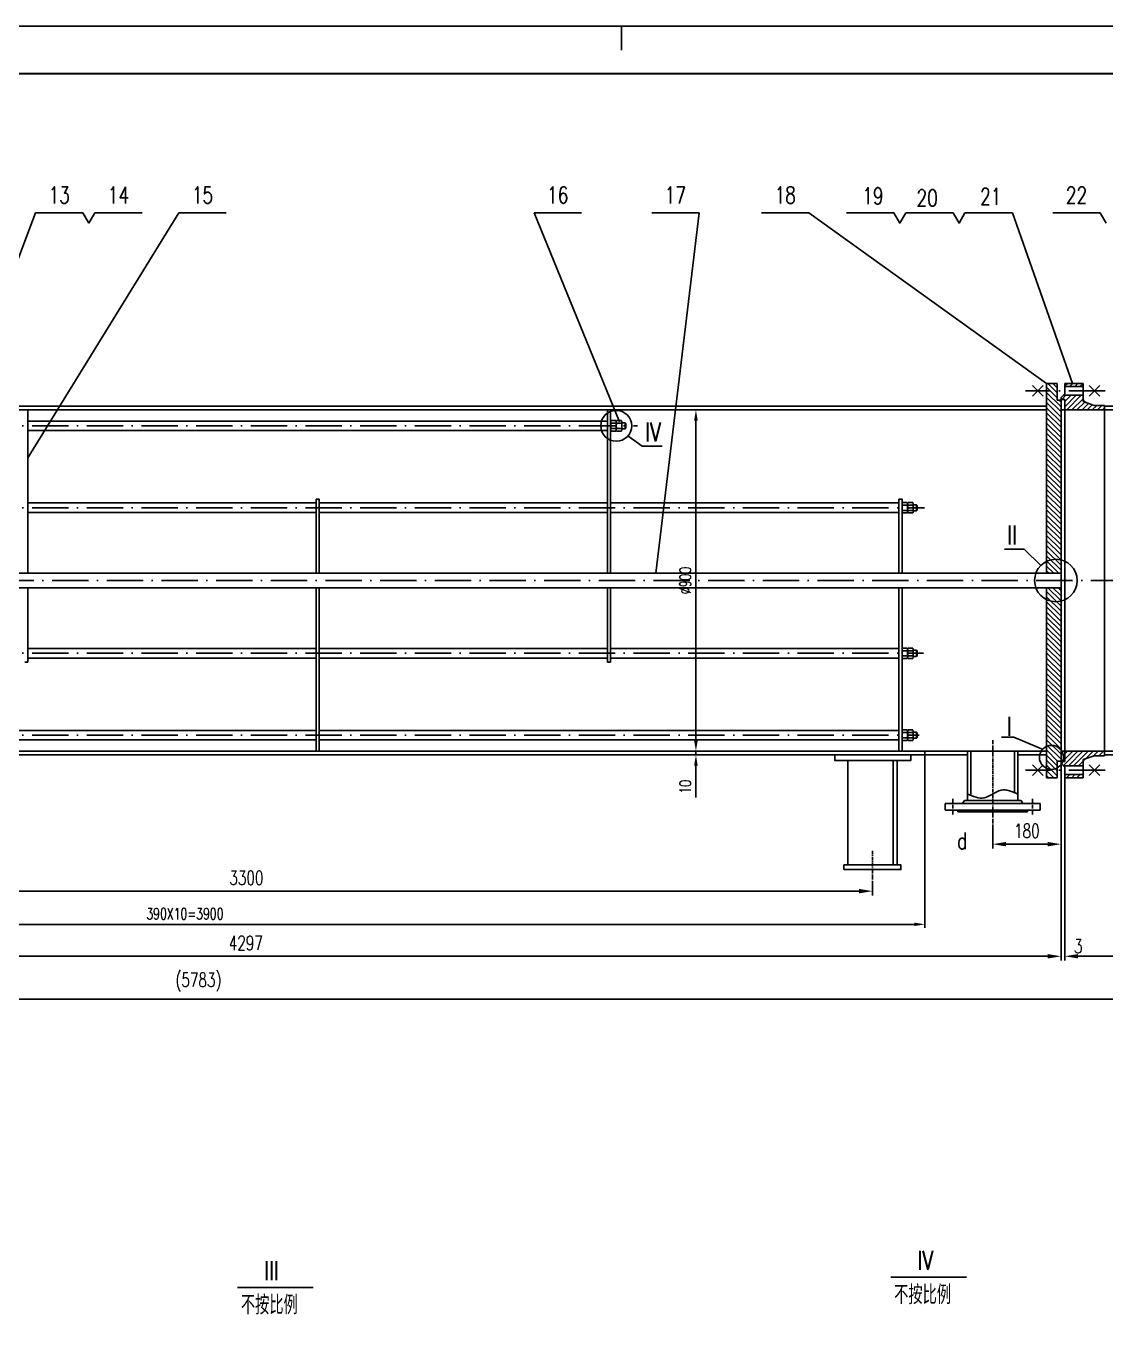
# Model space of a CAD drawing. Extents: x 13635 to 24147, y 6397 to 13822.
# Drawn here: x 17322 to 20167, y 10353 to 13822 of the extents above; entities that cross this region are included whole.
import ezdxf
from ezdxf.enums import TextEntityAlignment as Align

# ---------------------------------------------------------------- set-up
doc = ezdxf.new("R2010")
doc.units = 0
doc.header["$LTSCALE"] = 8
doc.linetypes.add('ACAD_ISO10W100', pattern=[18, 12, -3, 0, -3])
doc.linetypes.add('CENTER', pattern=[2, 1.25, -0.25, 0.25, -0.25])
for name, color, linetype in [('1', 1, 'Continuous'), ('2', 7, 'CENTER'), ('4', 7, 'Continuous'), ('HGJ', 1, 'Continuous'), ('HGJX', 2, 'CENTER'), ('hgjy', 7, 'Continuous'), ('K1', 4, 'Continuous'), ('tank', 1, 'Continuous'), ('tankx', 2, 'ACAD_ISO10W100'), ('zz', 1, 'Continuous'), ('zzx', 2, 'CENTER')]:
    doc.layers.add(name, color=color, linetype=linetype)
doc.styles.add('hzfs', font='simplex.shx', dxfattribs={"width": 0.7, "bigfont": 'hzfs.shx'})
doc.styles.get("Standard").update_dxf_attribs({"font": 'txt', "width": 0.7, "bigfont": 'hztxt.shx'})
doc.dimstyles.new('ISO-25', dxfattribs={"dimtxt": 2.5, "dimasz": 2.5, "dimexe": 1.25, "dimexo": 0.625, "dimtad": 1, "dimtxsty": 'Standard', "dimcen": 2.5, "dimadec": 0, "dimazin": 0, "dimtfac": 1, "dimtmove": 0, "dimatfit": 3, "dimfxl": 1, "dimarcsym": 0})
pattern_1 = [(315, (6945.023, -10878.961), (6.735192, 6.735192), [])]

# ---------------------------------------------------------------- blocks, each defined once
blk = doc.blocks.new('*D152')
at = {"layer": '1', "color": 4, "lineweight": -2}
for p, q in [((19086.9, 12810), (19077.9, 12810)), ((19086.9, 12782), (19086.9, 11938)), ((19086.9, 11910), (19077.9, 11910))]:
    blk.add_line(p, q, dxfattribs=at)
at = {"layer": '1', "color": 4}
for points in [[(19082.2, 12782), (19091.6, 12782), (19086.9, 12810)], [(19082.2, 11938), (19091.6, 11938), (19086.9, 11910)]]:
    blk.add_solid(points, dxfattribs=at)
at = {"layer": 'Defpoints', "color": 0}
for p in [(19086.9, 12810), (19086.9, 11910), (19086.9, 11910)]:
    blk.add_point(p, dxfattribs=at)
at = {"layer": '1', "color": 7, "insert": (19058.9, 12360), "char_height": 30, "attachment_point": 5, "rotation": 90, "style": 'hzfs'}
blk.add_mtext('%%C900', dxfattribs=at)
blk = doc.blocks.new('*D153')
at = {"layer": '1', "color": 4, "lineweight": -2}
for p, q in [((19086.9, 11938), (19086.9, 11966)), ((19086.9, 11910), (19077.9, 11910)), ((19086.9, 11900), (19077.9, 11900)), ((19086.9, 11910), (19086.9, 11900)), ((19086.9, 11872), (19086.9, 11788))]:
    blk.add_line(p, q, dxfattribs=at)
at = {"layer": '1', "color": 4}
for points in [[(19082.2, 11938), (19091.6, 11938), (19086.9, 11910)], [(19082.2, 11872), (19091.6, 11872), (19086.9, 11900)]]:
    blk.add_solid(points, dxfattribs=at)
at = {"layer": 'Defpoints', "color": 0}
for p in [(19086.9, 11910), (19086.9, 11900), (19086.9, 11900)]:
    blk.add_point(p, dxfattribs=at)
at = {"layer": '1', "color": 7, "insert": (19058.9, 11816), "char_height": 30, "attachment_point": 5, "rotation": 90, "style": 'hzfs'}
blk.add_mtext('10', dxfattribs=at)
blk = doc.blocks.new('*D170')
at = {"color": 4, "lineweight": -2}
for p, q in [((15752.1, 11884), (15752.1, 11357.7)), ((20049.1, 11691.2), (20049.1, 11357.7)), ((20014.1, 11369), (15787.1, 11369))]:
    blk.add_line(p, q, dxfattribs=at)
at = {"color": 4}
for points in [[(15787.1, 11374.8), (15787.1, 11363.1), (15752.1, 11369)], [(20014.1, 11374.8), (20014.1, 11363.1), (20049.1, 11369)]]:
    blk.add_solid(points, dxfattribs=at)
at = {"layer": 'Defpoints', "color": 0}
for p in [(15752.1, 11884), (20049.1, 11691.2), (15752.1, 11369)]:
    blk.add_point(p, dxfattribs=at)
at = {"color": 7, "insert": (17900.6, 11404), "char_height": 37.5, "attachment_point": 5, "style": 'hzfs'}
blk.add_mtext('4297', dxfattribs=at)
blk = doc.blocks.new('*D171')
at = {"color": 4, "lineweight": -2}
for p, q in [((19690.1, 11910), (19690.1, 11444.2)), ((15790.1, 11840), (15790.1, 11444.2)), ((19662.1, 11453.2), (15818.1, 11453.2))]:
    blk.add_line(p, q, dxfattribs=at)
at = {"color": 4}
for points in [[(15818.1, 11457.9), (15818.1, 11448.6), (15790.1, 11453.2)], [(19662.1, 11457.9), (19662.1, 11448.6), (19690.1, 11453.2)]]:
    blk.add_solid(points, dxfattribs=at)
at = {"layer": 'Defpoints', "color": 0}
for p in [(19690.1, 11910), (15790.1, 11840), (15790.1, 11453.2)]:
    blk.add_point(p, dxfattribs=at)
at = {"color": 7, "insert": (17740.1, 11481.2), "char_height": 30, "attachment_point": 5, "style": 'hzfs'}
blk.add_mtext('390X10=3900', dxfattribs=at)
blk = doc.blocks.new('*D172')
at = {"color": 4, "lineweight": -2}
for p, q in [((20049.1, 11884), (20049.1, 11653.5)), ((19869.1, 11714), (19869.1, 11653.5)), ((20014.1, 11664.7), (19904.1, 11664.7))]:
    blk.add_line(p, q, dxfattribs=at)
at = {"color": 4}
for points in [[(19904.1, 11670.6), (19904.1, 11658.9), (19869.1, 11664.7)], [(20014.1, 11670.6), (20014.1, 11658.9), (20049.1, 11664.7)]]:
    blk.add_solid(points, dxfattribs=at)
at = {"layer": 'Defpoints', "color": 0}
for p in [(20049.1, 11884), (19869.1, 11714), (19869.1, 11664.7)]:
    blk.add_point(p, dxfattribs=at)
at = {"color": 7, "insert": (19959.1, 11699.7), "char_height": 37.5, "attachment_point": 5, "style": 'hzfs'}
blk.add_mtext('180', dxfattribs=at)
blk = doc.blocks.new('*D173')
at = {"color": 4, "lineweight": -2}
for p, q in [((20059.1, 11840), (20059.1, 11357.8)), ((20809.1, 11845), (20809.1, 11357.8)), ((20774.1, 11369), (20094.1, 11369))]:
    blk.add_line(p, q, dxfattribs=at)
at = {"color": 4}
for points in [[(20094.1, 11374.9), (20094.1, 11363.2), (20059.1, 11369)], [(20774.1, 11374.9), (20774.1, 11363.2), (20809.1, 11369)]]:
    blk.add_solid(points, dxfattribs=at)
at = {"layer": 'Defpoints', "color": 0}
for p in [(20059.1, 11840), (20809.1, 11845), (20059.1, 11369)]:
    blk.add_point(p, dxfattribs=at)
at = {"color": 7, "insert": (20434.1, 11404), "char_height": 37.5, "attachment_point": 5, "style": 'hzfs'}
blk.add_mtext('750', dxfattribs=at)
blk = doc.blocks.new('*D176')
at = {"color": 4, "lineweight": -2}
for p, q in [((15020.1, 11845), (15020.1, 11244.6)), ((20839.1, 11845), (20839.1, 11244.6)), ((20804.1, 11255.9), (15055.1, 11255.9))]:
    blk.add_line(p, q, dxfattribs=at)
at = {"color": 4}
for points in [[(15055.1, 11261.7), (15055.1, 11250), (15020.1, 11255.9)], [(20804.1, 11261.7), (20804.1, 11250), (20839.1, 11255.9)]]:
    blk.add_solid(points, dxfattribs=at)
at = {"layer": 'Defpoints', "color": 0}
for p in [(15020.1, 11845), (20839.1, 11845), (15020.1, 11255.9)]:
    blk.add_point(p, dxfattribs=at)
at = {"color": 7, "insert": (17775.6, 11300.7), "char_height": 37.5, "attachment_point": 5, "style": 'hzfs'}
blk.add_mtext('(5783)', dxfattribs=at)
blk = doc.blocks.new('*D187')
at = {"color": 4, "lineweight": -2}
for p, q in [((16252.1, 11564), (16252.1, 11529.6)), ((19552.1, 11560), (19552.1, 11529.6)), ((16287.1, 11540.8), (19517.1, 11540.8))]:
    blk.add_line(p, q, dxfattribs=at)
at = {"color": 4}
for points in [[(16287.1, 11546.7), (16287.1, 11535), (16252.1, 11540.8)], [(19517.1, 11546.7), (19517.1, 11535), (19552.1, 11540.8)]]:
    blk.add_solid(points, dxfattribs=at)
at = {"layer": 'Defpoints', "color": 0}
for p in [(16252.1, 11564), (19552.1, 11560), (19552.1, 11540.8)]:
    blk.add_point(p, dxfattribs=at)
at = {"color": 7, "insert": (17902.1, 11575.8), "char_height": 37.5, "attachment_point": 5, "style": 'hzfs'}
blk.add_mtext('3300', dxfattribs=at)

msp = doc.modelspace()

# ---------------------------------------------------------------- hatches: boundary and pattern name
at = {"layer": '2'}
h = msp.add_hatch(dxfattribs=at)
h.set_pattern_fill('ANSI31', color=256, scale=3, style=0)
h.set_pattern_definition([(45, (10249.572, -10878.961), (-6.735192, 6.735192), [])])
h.paths.add_polyline_path([(20107.09138, 12871.48151), (20107.09138, 12879.98151), (20059.09138, 12879.98151), (20059.09092, 12871.48151)])
h.paths.add_polyline_path([(20164.09138, 12809.98151), (20164.09138, 12821.98151), (20136.09138, 12821.98151), (20107.09138, 12831.98151), (20107.09138, 12848.48151), (20055.09138, 12848.48151), (20049.09138, 12842.48151), (20049.09138, 12837.48151), (20059.09138, 12837.48151), (20059.09138, 12809.98151)])
h.paths.add_polyline_path([(20107.09138, 11871.48151), (20107.09138, 11887.98151), (20136.09138, 11897.98151), (20164.09138, 11897.98151), (20164.09138, 11909.98151), (20059.09138, 11909.98151), (20059.09138, 11882.48151), (20049.09138, 11882.48151), (20049.09138, 11877.48151), (20055.09138, 11871.48151)])
h.paths.add_polyline_path([(20107.09138, 11839.98151), (20107.09138, 11848.48151), (20059.09092, 11848.48151), (20059.09138, 11839.98151)])
at = {"layer": '4'}
h = msp.add_hatch(dxfattribs=at)
h.set_pattern_fill('ANSI31', color=256, scale=3, angle=-90, style=0)
h.set_pattern_definition(pattern_1)
h.paths.add_polyline_path([(20011.09138, 12551.98151), (20049.09138, 12551.98151), (20049.09138, 12835.98151), (20039.09138, 12835.98151), (20039.09138, 12859.98151), (20011.09138, 12859.98151)])
h.paths.add_polyline_path([(20039.09138, 12859.98151), (20039.09138, 12879.98151), (20011.09138, 12879.98151), (20011.09138, 12859.98151)])
h.paths.add_polyline_path([(20011.09138, 12378.98151), (20049.09138, 12378.98151), (20049.09138, 12551.98151), (20011.09138, 12551.98151)])
h = msp.add_hatch(dxfattribs=at)
h.set_pattern_fill('ANSI31', color=256, scale=3, angle=-90, style=0)
h.set_pattern_definition(pattern_1)
h.paths.add_polyline_path([(20011.09138, 11859.98151), (20039.09138, 11859.98151), (20039.09138, 11883.98151), (20049.09138, 11883.98151), (20049.09138, 12340.98151), (20011.09138, 12340.98151)])
h.paths.add_polyline_path([(20039.09138, 11839.98151), (20039.09138, 11859.98151), (20011.09138, 11859.98151), (20011.09138, 11839.98151)])

# ---------------------------------------------------------------- linework, layer by layer
for p, q in [((24147.38427, 13821.68095), (13634.88427, 13821.68095)), ((18891.13427, 13821.68095), (18891.13427, 13759.18095)), ((19095.27254, 13329.76979), (18980.77943, 12378.98151)), ((19384.62647, 13329.76979), (20011.09138, 12879.98151)), ((18907.72946, 12741.31188), (18945.15328, 12714.0842)), ((18997.68683, 12714.0842), (18945.15328, 12714.0842)), ((19952.33234, 12442.51374), (19899.79879, 12442.51374)), ((19952.33234, 12442.51374), (19995.86866, 12399.3874)), ((19924.44121, 11946.66394), (19892.3794, 11946.66394)), ((19997.31236, 11916.38889), (19924.44121, 11946.66394)), ((19600.192, 10522.70917), (19800.192, 10522.70917)), ((17878.38915, 10495.8581), (18078.38915, 10495.8581))]:
    msp.add_line(p, q)
for centre, radius in [((18876.89138, 12767.98151), 40.77077), ((20035.64916, 12359.98151), 55.99386), ((20023.83829, 11893.63138), 31.70316)]:
    msp.add_circle(centre, radius)
at = {"layer": '1'}
for p, q in [((20039.09138, 12879.98151), (20011.09138, 12879.98151)), ((20011.09138, 12879.98151), (20011.09138, 12378.98151)), ((17326.09138, 12809.98151), (17326.09138, 12378.98151)), ((18854.09138, 12809.98151), (18854.09138, 12378.98151)), ((18862.09138, 12809.98151), (18862.09138, 12378.98151)), ((20164.09138, 12819.98151), (20270.59138, 12819.98151)), ((20164.09138, 12809.98151), (20809.09138, 12809.98151)), ((17326.09138, 12780.48151), (18854.09138, 12780.48151)), ((18900.19482, 12775.98151), (18891.69138, 12775.98151)), ((18902.19482, 12773.98151), (18900.19482, 12775.98151)), ((18900.19482, 12775.98151), (18900.19482, 12759.98151)), ((18902.19482, 12761.98151), (18902.19482, 12773.98151)), ((17326.09138, 12755.48151), (18854.09138, 12755.48151)), ((18900.19482, 12759.98151), (18891.69138, 12759.98151)), ((18902.19482, 12761.98151), (18900.19482, 12759.98151)), ((17326.09138, 12564.48151), (18086.09138, 12564.48151)), ((18086.09138, 12574.98151), (18086.09138, 12378.98151)), ((18094.09138, 12574.98151), (18086.09138, 12574.98151)), ((18094.09138, 12574.98151), (18094.09138, 12378.98151)), ((18094.09138, 12564.48151), (18854.09138, 12564.48151)), ((18862.09138, 12564.48151), (19622.09138, 12564.48151)), ((19622.09138, 12574.98151), (19622.09138, 12378.98151)), ((19630.09138, 12574.98151), (19622.09138, 12574.98151)), ((19630.09138, 12574.98151), (19630.09138, 12378.98151)), ((19668.19482, 12559.98151), (19659.69138, 12559.98151)), ((19670.19482, 12557.98151), (19668.19482, 12559.98151)), ((19668.19482, 12559.98151), (19668.19482, 12543.98151)), ((17326.09138, 12539.48151), (18086.09138, 12539.48151)), ((18094.09138, 12539.48151), (18854.09138, 12539.48151)), ((18862.09138, 12539.48151), (19622.09138, 12539.48151)), ((19668.19482, 12543.98151), (19659.69138, 12543.98151)), ((19670.19482, 12545.98151), (19668.19482, 12543.98151)), ((19670.19482, 12545.98151), (19670.19482, 12557.98151)), ((15752.09138, 12378.98151), (20049.09138, 12378.98151)), ((15752.09138, 12340.98151), (20049.09138, 12340.98151)), ((17326.09138, 12340.98151), (17326.09138, 12144.98151)), ((18086.09138, 12340.98151), (18086.09138, 11909.98151)), ((18094.09138, 12340.98151), (18094.09138, 11909.98151)), ((18854.09138, 12340.98151), (18854.09138, 12144.98151)), ((18862.09138, 12340.98151), (18862.09138, 12144.98151)), ((19622.09138, 12340.98151), (19622.09138, 11909.98151)), ((19630.09138, 12340.98151), (19630.09138, 11909.98151)), ((20011.09138, 12340.98151), (20011.09138, 11839.98151)), ((17326.09138, 12180.48151), (18086.09138, 12180.48151)), ((18094.09138, 12180.48151), (18854.09138, 12180.48151)), ((18862.09138, 12180.48151), (19622.09138, 12180.48151)), ((17326.09138, 12144.98151), (17318.09138, 12144.98151)), ((17326.09138, 12155.48151), (18086.09138, 12155.48151)), ((18094.09138, 12155.48151), (18854.09138, 12155.48151)), ((18862.09138, 12144.98151), (18854.09138, 12144.98151)), ((18862.09138, 12155.48151), (19622.09138, 12155.48151)), ((19668.19482, 12175.98151), (19659.69138, 12175.98151)), ((19668.19482, 12159.98151), (19659.69138, 12159.98151)), ((19670.19482, 12173.98151), (19668.19482, 12175.98151)), ((19668.19482, 12175.98151), (19668.19482, 12159.98151)), ((19670.19482, 12161.98151), (19668.19482, 12159.98151)), ((19670.19482, 12161.98151), (19670.19482, 12173.98151)), ((16558.09138, 11964.48151), (18086.09138, 11964.48151)), ((16558.09138, 11939.48151), (18086.09138, 11939.48151)), ((18094.09138, 11964.48151), (19622.09138, 11964.48151)), ((18094.09138, 11939.48151), (19622.09138, 11939.48151)), ((19668.19482, 11959.98151), (19659.69138, 11959.98151)), ((19668.19482, 11943.98151), (19659.69138, 11943.98151)), ((19670.19482, 11957.98151), (19668.19482, 11959.98151)), ((19668.19482, 11959.98151), (19668.19482, 11943.98151)), ((19670.19482, 11945.98151), (19668.19482, 11943.98151)), ((19670.19482, 11945.98151), (19670.19482, 11957.98151)), ((20164.09138, 11909.98151), (20809.09138, 11909.98151)), ((20164.09138, 11899.98151), (20767.09138, 11899.98151)), ((20011.09138, 11839.98151), (20039.09138, 11839.98151)), ((19789.35674, 11771.98151), (19794.503, 11780.23682)), ((19794.503, 11780.23682), (19869.09138, 11780.23682)), ((19943.67977, 11780.23682), (19869.09138, 11780.23682)), ((19948.82603, 11771.98151), (19943.67977, 11780.23682))]:
    msp.add_line(p, q, dxfattribs=at)
at = {"layer": '1', "linetype": 'Continuous'}
for p, q in [((18862.09138, 12757.58921), (18862.09138, 12778.37381)), ((18863.1175, 12781.83791), (18875.86527, 12781.83791)), ((18863.1175, 12774.90971), (18875.86527, 12774.90971)), ((18876.89138, 12757.58921), (18876.89138, 12778.37381)), ((18876.89138, 12757.58921), (18876.89138, 12778.37381)), ((18877.9175, 12781.83791), (18890.66527, 12781.83791)), ((18877.9175, 12774.90971), (18890.66527, 12774.90971)), ((18891.69138, 12757.58921), (18891.69138, 12778.37381)), ((18863.1175, 12761.05331), (18875.86527, 12761.05331)), ((18863.1175, 12754.12511), (18875.86527, 12754.12511)), ((18877.9175, 12761.05331), (18890.66527, 12761.05331)), ((18877.9175, 12754.12511), (18890.66527, 12754.12511)), ((19630.09138, 12541.58921), (19630.09138, 12562.37381)), ((19631.1175, 12565.83791), (19643.86527, 12565.83791)), ((19631.1175, 12558.90971), (19643.86527, 12558.90971)), ((19644.89138, 12541.58921), (19644.89138, 12562.37381)), ((19644.89138, 12541.58921), (19644.89138, 12562.37381)), ((19645.9175, 12565.83791), (19658.66527, 12565.83791)), ((19645.9175, 12558.90971), (19658.66527, 12558.90971)), ((19659.69138, 12541.58921), (19659.69138, 12562.37381)), ((19631.1175, 12545.05331), (19643.86527, 12545.05331)), ((19631.1175, 12538.12511), (19643.86527, 12538.12511)), ((19645.9175, 12545.05331), (19658.66527, 12545.05331)), ((19645.9175, 12538.12511), (19658.66527, 12538.12511)), ((19630.09138, 12157.58921), (19630.09138, 12178.37381)), ((19631.1175, 12181.83791), (19643.86527, 12181.83791)), ((19644.89138, 12157.58921), (19644.89138, 12178.37381)), ((19644.89138, 12157.58921), (19644.89138, 12178.37381)), ((19645.9175, 12181.83791), (19658.66527, 12181.83791)), ((19659.69138, 12157.58921), (19659.69138, 12178.37381)), ((19631.1175, 12174.90971), (19643.86527, 12174.90971)), ((19631.1175, 12161.05331), (19643.86527, 12161.05331)), ((19631.1175, 12154.12511), (19643.86527, 12154.12511)), ((19645.9175, 12174.90971), (19658.66527, 12174.90971)), ((19645.9175, 12161.05331), (19658.66527, 12161.05331)), ((19645.9175, 12154.12511), (19658.66527, 12154.12511)), ((19630.09138, 11941.58921), (19630.09138, 11962.37381)), ((19631.1175, 11965.83791), (19643.86527, 11965.83791)), ((19631.1175, 11958.90971), (19643.86527, 11958.90971)), ((19631.1175, 11945.05331), (19643.86527, 11945.05331)), ((19631.1175, 11938.12511), (19643.86527, 11938.12511)), ((19644.89138, 11941.58921), (19644.89138, 11962.37381)), ((19644.89138, 11941.58921), (19644.89138, 11962.37381)), ((19645.9175, 11965.83791), (19658.66527, 11965.83791)), ((19645.9175, 11958.90971), (19658.66527, 11958.90971)), ((19645.9175, 11945.05331), (19658.66527, 11945.05331)), ((19645.9175, 11938.12511), (19658.66527, 11938.12511)), ((19659.69138, 11941.58921), (19659.69138, 11962.37381))]:
    msp.add_line(p, q, dxfattribs=at)
for centre, radius, start, end in [((18868.45174, 12778.37381), 6.36036, 146.99997469, 213.00002531), ((18885.99363, 12767.98151), 23.90225, 163.1506908, 196.8493092), ((18870.53103, 12778.37381), 6.36036, 326.99997469, 33.00002531), ((18852.98914, 12767.98151), 23.90225, 343.1506908, 16.8493092), ((18883.25174, 12778.37381), 6.36036, 146.99997469, 213.00002531), ((18900.79363, 12767.98151), 23.90225, 163.1506908, 196.8493092), ((18885.33103, 12778.37381), 6.36036, 326.99997469, 33.00002531), ((18867.78914, 12767.98151), 23.90225, 343.1506908, 16.8493092), ((18868.45174, 12757.58921), 6.36036, 146.99997469, 213.00002531), ((18870.53103, 12757.58921), 6.36036, 326.99997469, 33.00002531), ((18883.25174, 12757.58921), 6.36036, 146.99997469, 213.00002531), ((18885.33103, 12757.58921), 6.36036, 326.99997469, 33.00002531), ((19636.45174, 12562.37381), 6.36036, 146.99997469, 213.00002531), ((19653.99363, 12551.98151), 23.90225, 163.1506908, 196.8493092), ((19638.53103, 12562.37381), 6.36036, 326.99997469, 33.00002531), ((19620.98914, 12551.98151), 23.90225, 343.1506908, 16.8493092), ((19651.25174, 12562.37381), 6.36036, 146.99997469, 213.00002531), ((19668.79363, 12551.98151), 23.90225, 163.1506908, 196.8493092), ((19653.33103, 12562.37381), 6.36036, 326.99997469, 33.00002531), ((19635.78914, 12551.98151), 23.90225, 343.1506908, 16.8493092), ((19636.45174, 12541.58921), 6.36036, 146.99997469, 213.00002531), ((19638.53103, 12541.58921), 6.36036, 326.99997469, 33.00002531), ((19651.25174, 12541.58921), 6.36036, 146.99997469, 213.00002531), ((19653.33103, 12541.58921), 6.36036, 326.99997469, 33.00002531), ((19636.45174, 12178.37381), 6.36036, 146.99997469, 213.00002531), ((19638.53103, 12178.37381), 6.36036, 326.99997469, 33.00002531), ((19651.25174, 12178.37381), 6.36036, 146.99997469, 213.00002531), ((19653.33103, 12178.37381), 6.36036, 326.99997469, 33.00002531), ((19653.99363, 12167.98151), 23.90225, 163.1506908, 196.8493092), ((19636.45174, 12157.58921), 6.36036, 146.99997469, 213.00002531), ((19620.98914, 12167.98151), 23.90225, 343.1506908, 16.8493092), ((19638.53103, 12157.58921), 6.36036, 326.99997469, 33.00002531), ((19668.79363, 12167.98151), 23.90225, 163.1506908, 196.8493092), ((19651.25174, 12157.58921), 6.36036, 146.99997469, 213.00002531), ((19635.78914, 12167.98151), 23.90225, 343.1506908, 16.8493092), ((19653.33103, 12157.58921), 6.36036, 326.99997469, 33.00002531), ((19636.45174, 11962.37381), 6.36036, 146.99997469, 213.00002531), ((19653.99363, 11951.98151), 23.90225, 163.1506908, 196.8493092), ((19636.45174, 11941.58921), 6.36036, 146.99997469, 213.00002531), ((19638.53103, 11962.37381), 6.36036, 326.99997469, 33.00002531), ((19620.98914, 11951.98151), 23.90225, 343.1506908, 16.8493092), ((19638.53103, 11941.58921), 6.36036, 326.99997469, 33.00002531), ((19651.25174, 11962.37381), 6.36036, 146.99997469, 213.00002531), ((19668.79363, 11951.98151), 23.90225, 163.1506908, 196.8493092), ((19651.25174, 11941.58921), 6.36036, 146.99997469, 213.00002531), ((19653.33103, 11962.37381), 6.36036, 326.99997469, 33.00002531), ((19635.78914, 11951.98151), 23.90225, 343.1506908, 16.8493092), ((19653.33103, 11941.58921), 6.36036, 326.99997469, 33.00002531)]:
    msp.add_arc(centre, radius, start, end, dxfattribs=at)
at = {"layer": 'HGJ'}
for p, q in [((19802.59138, 11780.23682), (19802.59138, 11909.98151)), ((19811.34138, 11793.30803), (19811.34138, 11909.98151)), ((19926.84138, 11800.65499), (19926.84138, 11909.98151)), ((19935.59138, 11780.23682), (19935.59138, 11909.98151)), ((19744.09138, 11753.98151), (19744.09138, 11771.98151)), ((19744.09138, 11771.98151), (19994.09138, 11771.98151)), ((19994.09138, 11771.98151), (19994.09138, 11753.98151)), ((19994.09138, 11753.98151), (19744.09138, 11753.98151)), ((19777.09138, 11749.98151), (19777.09138, 11753.98151)), ((19961.09138, 11749.98151), (19777.09138, 11749.98151)), ((19961.09138, 11753.98151), (19961.09138, 11749.98151))]:
    msp.add_line(p, q, dxfattribs=at)
at = {"layer": 'HGJX'}
for p, q in [((19869.09138, 11938.98151), (19869.09138, 11713.98151)), ((19764.09138, 11784.48151), (19764.09138, 11739.98151)), ((19974.09138, 11784.48151), (19974.09138, 11739.98151))]:
    msp.add_line(p, q, dxfattribs=at)
at = {"layer": 'hgjy'}
for p, q in [((17058.17798, 12564.48151), (17346.08735, 13329.76979)), ((17326.09138, 12683.38742), (17723.90024, 13329.76979)), ((17346.08735, 13329.76979), (17471.08735, 13329.76979)), ((17471.08735, 13329.76979), (17486.71235, 13302.70729)), ((17486.71235, 13302.70729), (17502.33735, 13329.76979)), ((17502.33735, 13329.76979), (17627.33735, 13329.76979)), ((17723.90024, 13329.76979), (17848.90024, 13329.76979)), ((18885.33103, 12778.37381), (18660.13888, 13329.76979)), ((18660.13888, 13329.76979), (18785.13888, 13329.76979)), ((18970.27254, 13329.76979), (19095.27254, 13329.76979)), ((19259.62647, 13329.76979), (19384.62647, 13329.76979)), ((19920.96985, 13329.76979), (19795.96985, 13329.76979)), ((20079.13412, 12879.98151), (19920.96985, 13329.76979)), ((20152.4751, 13329.76979), (20027.4751, 13329.76979)), ((20168.1001, 13302.70729), (20152.4751, 13329.76979))]:
    msp.add_line(p, q, dxfattribs=at)
for points in [[(19639.71985, 13329.76979), (19624.09485, 13302.70729), (19608.46985, 13329.76979), (19483.46985, 13329.76979)], [(19795.96985, 13329.76979), (19780.34485, 13302.70729), (19764.71985, 13329.76979), (19639.71985, 13329.76979)]]:
    msp.add_lwpolyline(points, dxfattribs=at)
msp.add_spline([(19935.59138, 11796.98151), (19891.25805, 11806.98151), (19846.92472, 11786.98151), (19802.59138, 11796.98151)], degree=3, dxfattribs=at)
at = {"layer": 'K1', "const_width": 5}
msp.add_lwpolyline([(24022.38427, 6521.68095), (24022.38427, 13696.68095), (13947.38427, 13696.68095), (13947.38427, 6521.68095)], close=True, dxfattribs=at)
at = {"layer": 'tank'}
for p, q in [((20039.09138, 12835.98151), (20039.09138, 12879.98151)), ((20059.08987, 12852.48), (20059.09138, 12879.98151)), ((20059.09138, 12879.98151), (20107.09138, 12879.98151)), ((20107.09138, 12871.48151), (20059.09138, 12871.48151)), ((20107.09138, 12831.98151), (20107.09138, 12879.98151)), ((20049.09138, 12835.98151), (20039.09138, 12835.98151)), ((20049.09138, 12842.48151), (20059.08987, 12852.48)), ((20049.09138, 11877.48151), (20049.09138, 12842.48151)), ((20059.09138, 12837.48151), (20049.09138, 12837.48151)), ((20049.09138, 11883.98151), (20049.09138, 12835.98151)), ((20107.09138, 12848.48151), (20055.09138, 12848.48151)), ((20059.09138, 11882.48151), (20059.09138, 12837.48151)), ((15790.09138, 12809.98151), (17825.59138, 12809.98151)), ((15998.59138, 12819.98151), (17825.59138, 12819.98151)), ((17825.59138, 12819.98151), (20011.09138, 12819.98151)), ((17825.59138, 12809.98151), (20011.09138, 12809.98151)), ((20059.09138, 12809.98151), (20049.09138, 12809.98151)), ((20059.09138, 12809.98151), (20164.09138, 12809.98151)), ((20107.09138, 12831.98151), (20136.09138, 12821.98151)), ((20164.09138, 12821.98151), (20136.09138, 12821.98151)), ((20164.09138, 11897.98151), (20164.09138, 12821.98151)), ((15790.09138, 11909.98151), (17825.59138, 11909.98151)), ((15790.09138, 11899.98151), (17825.59138, 11899.98151)), ((17825.59138, 11909.98151), (20011.09138, 11909.98151)), ((17825.59138, 11899.98151), (19802.59138, 11899.98151)), ((19935.59138, 11899.98151), (20011.09138, 11899.98151)), ((20059.09138, 11909.98151), (20049.09138, 11909.98151)), ((20059.09138, 11909.98151), (20164.09138, 11909.98151)), ((20049.09138, 11883.98151), (20039.09138, 11883.98151)), ((20039.09138, 11883.98151), (20039.09138, 11839.98151)), ((20049.09138, 11882.48151), (20059.09138, 11882.48151)), ((20049.09138, 11877.48151), (20059.08987, 11867.48302)), ((20107.09138, 11871.48151), (20055.09138, 11871.48151)), ((20059.08987, 11867.48302), (20059.09138, 11839.98151)), ((20107.09138, 11887.98151), (20136.09138, 11897.98151)), ((20107.09138, 11887.98151), (20107.09138, 11839.98151)), ((20164.09138, 11897.98151), (20136.09138, 11897.98151)), ((20107.09138, 11848.48151), (20059.09138, 11848.48151)), ((20059.09138, 11839.98151), (20107.09138, 11839.98151))]:
    msp.add_line(p, q, dxfattribs=at)
for centre, start, end in [((20119.09138, 12840.53699), 180, 250.97439396), ((20119.09138, 11879.42604), 109.02560604, 180)]:
    msp.add_arc(centre, 12, start, end, dxfattribs=at)
at = {"layer": 'tankx'}
for p, q in [((19973.83208, 12845.83938), (20002.11635, 12874.12365)), ((20002.11635, 12845.83938), (19973.83208, 12874.12365)), ((20122.94925, 12845.83938), (20151.23352, 12874.12365)), ((20151.23352, 12845.83938), (20122.94925, 12874.12365)), ((20165.53081, 12859.98151), (19955.08112, 12859.98151)), ((15752.09138, 12767.98151), (18932.93043, 12767.98151)), ((15752.09138, 12551.98151), (19689.35906, 12551.98151)), ((14940.13931, 12359.98151), (21021.78264, 12359.98151)), ((15752.09138, 12167.98151), (19686.60562, 12167.98151)), ((15752.09138, 11951.98151), (19674.9724, 11951.98151)), ((19973.83208, 11845.83938), (20002.11635, 11874.12365)), ((20002.11635, 11845.83938), (19973.83208, 11874.12365)), ((20122.94925, 11845.83938), (20151.23352, 11874.12365)), ((20151.23352, 11845.83938), (20122.94925, 11874.12365)), ((20165.53081, 11859.98151), (19955.08112, 11859.98151))]:
    msp.add_line(p, q, dxfattribs=at)
at = {"layer": 'zz'}
for p, q in [((19487.09138, 11609.98151), (19487.09138, 11884.98151)), ((19607.09138, 11609.98151), (19607.09138, 11884.98151)), ((19617.09138, 11609.98151), (19617.09138, 11884.98151))]:
    msp.add_line(p, q, dxfattribs=at)
for points in [[(19653.09138, 11897.48151), (19653.09138, 11884.98151), (19453.09138, 11884.98151), (19453.09138, 11897.48151)], [(19477.09138, 11609.98151), (19477.09138, 11597.48151), (19627.09138, 11597.48151), (19627.09138, 11609.98151), (19477.09138, 11609.98151)]]:
    msp.add_lwpolyline(points, dxfattribs=at)
at = {"layer": 'zzx'}
msp.add_line((19552.09138, 11647.48151), (19552.09138, 11559.98151), dxfattribs=at)

# ---------------------------------------------------------------- texts
at = {"style": 'hzfs', "width": 0.75}
for s, p in [('IV', (18952.65555, 12726.3627)), ('II', (19907.30106, 12454.79224)), ('I', (19906.17297, 11950.45761)), ('IV', (19670.50832, 10541.8488)), ('III', (17948.70548, 10514.99773))]:
    msp.add_text(s, height=50, dxfattribs=at).set_placement(p)
for p in [(17962.57247, 10424.54836), (19684.37531, 10451.39944)]:
    msp.add_text('不按比例', height=50, dxfattribs=at).set_placement(p, align=Align.CENTER)
at = {"color": 7, "insert": (20094.46747, 11395.53047), "char_height": 37.5, "attachment_point": 5, "style": 'hzfs'}
msp.add_mtext('3', dxfattribs=at)
at = {"layer": 'hgjy', "style": 'hzfs', "width": 0.75}
for s, p in [('13', (17408.58735, 13354.76979)), ('14', (17564.83735, 13354.76979)), ('15', (17786.40024, 13354.76979)), ('16', (18722.63888, 13354.76979)), ('17', (19032.77254, 13354.76979)), ('18', (19322.12647, 13354.76979)), ('19', (19553.19769, 13352.40648)), ('21', (19864.00592, 13351.22482)), ('22', (20089.9751, 13354.76979)), ('20', (19696.29458, 13347.10633))]:
    msp.add_text(s, height=43.75, dxfattribs=at).set_placement(p, align=Align.CENTER)
msp.add_text('d', height=43.75, dxfattribs=at).set_placement((19788.63331, 11673.52986), align=Align.MIDDLE)

# ---------------------------------------------------------------- dimensions: what is measured, and where the dimension line sits
for base, p1, p2, text, override, picture, middle in [((15790.09138, 11453.23714), (19690.09138, 11909.98151), (15790.09138, 11839.98151), '390X10=3900', {"dimtxt": 30, "dimasz": 28, "dimexe": 9, "dimexo": 0, "dimgap": 13, "dimtxsty": 'hzfs', "dimcen": 0, "dimclrd": 4, "dimclre": 4, "dimclrt": 7, "dimtfac": 0.7, "dimatfit": 2}, '*D171', (17740.09138, 11453.23714)), ((15020.09138, 11255.87687), (20839.09138, 11844.98151), (15020.09138, 11844.98151), '(5783)', {"dimtxt": 37.5, "dimasz": 35, "dimexe": 11.25, "dimexo": 0, "dimgap": 16.25, "dimtxsty": 'hzfs', "dimcen": 0, "dimclrd": 4, "dimclre": 4, "dimclrt": 7, "dimtfac": 0.7, "dimatfit": 2}, '*D176', (17775.56309, 11255.87687))]:
    dim = msp.add_linear_dim(base=base, p1=p1, p2=p2, text=text, dimstyle='ISO-25', override=override)
    dim.commit()
    dim.dimension.update_dxf_attribs({"geometry": picture, "text_midpoint": middle, "dimtype": 160})
for base, p1, p2, picture, middle in [((15752.09138, 11368.97292), (20049.09138, 11691.20986), (15752.09138, 11883.98151), '*D170', (17900.59138, 11368.97292)), ((19552.09138, 11540.82046), (16252.09138, 11564.04504), (19552.09138, 11559.98151), '*D187', (17902.09138, 11540.82046))]:
    dim = msp.add_linear_dim(base=base, p1=p1, p2=p2, dimstyle='ISO-25', override={"dimtxt": 37.5, "dimasz": 35, "dimexe": 11.25, "dimexo": 0, "dimgap": 16.25, "dimtxsty": 'hzfs', "dimcen": 0, "dimclrd": 4, "dimclre": 4, "dimclrt": 7, "dimtfac": 0.7, "dimatfit": 2})
    dim.commit()
    dim.dimension.update_dxf_attribs({"geometry": picture, "text_midpoint": middle, "dimtype": 160})
for base, p1, p2, picture, middle in [((19869.09138, 11664.74484), (20049.09138, 11883.98151), (19869.09138, 11713.98151), '*D172', (19959.09138, 11699.74484)), ((20059.09138, 11369.04727), (20809.09138, 11844.98151), (20059.09138, 11839.98151), '*D173', (20434.09138, 11404.04727))]:
    dim = msp.add_linear_dim(base=base, p1=p1, p2=p2, dimstyle='ISO-25', override={"dimtxt": 37.5, "dimasz": 35, "dimexe": 11.25, "dimexo": 0, "dimgap": 16.25, "dimtxsty": 'hzfs', "dimcen": 0, "dimclrd": 4, "dimclre": 4, "dimclrt": 7, "dimtfac": 0.7, "dimatfit": 2})
    dim.commit()
    dim.dimension.update_dxf_attribs({"geometry": picture, "text_midpoint": middle})
at = {"layer": '1'}
dim = msp.add_linear_dim(base=(19086.90903, 11909.98151), p1=(19086.90903, 12809.98151), p2=(19086.90903, 11909.98151), angle=270, text='%%C<>', dimstyle='ISO-25', override={"dimtxt": 30, "dimasz": 28, "dimexe": 9, "dimexo": 0, "dimgap": 13, "dimtxsty": 'hzfs', "dimcen": 0, "dimclrd": 4, "dimclre": 4, "dimclrt": 7, "dimtfac": 0.7, "dimatfit": 2}, dxfattribs=at)
dim.commit()
dim.dimension.update_dxf_attribs({"geometry": '*D152', "text_midpoint": (19058.90903, 12359.98151)})
dim = msp.add_linear_dim(base=(19086.90903, 11899.98151), p1=(19086.90903, 11909.98151), p2=(19086.90903, 11899.98151), angle=270, dimstyle='ISO-25', override={"dimtxt": 30, "dimasz": 28, "dimexe": 9, "dimexo": 0, "dimgap": 13, "dimtxsty": 'hzfs', "dimcen": 0, "dimclrd": 4, "dimclre": 4, "dimclrt": 7, "dimtfac": 0.7, "dimatfit": 2}, dxfattribs=at)
dim.commit()
dim.dimension.update_dxf_attribs({"geometry": '*D153', "text_midpoint": (19058.90903, 11815.98151)})

doc.saveas('drawing.dxf')
